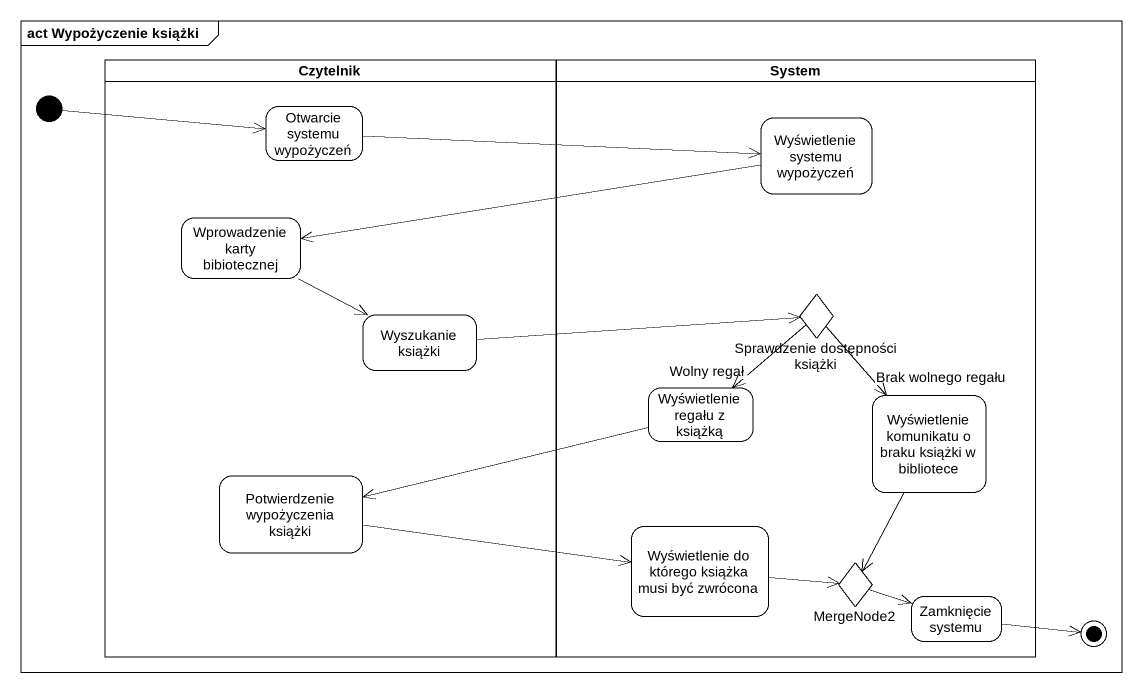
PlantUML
@startuml
mainframe act Wypożyczenie książki
hide empty description
state Czytelnik <<partition>> {
  state "Otwarcie systemu wypożyczeń" as Otwarcie_systemu_wypożyczeń
  state "Wprowadzenie karty bibiotecznej" as Wprowadzenie_karty
  state "Wyszukanie książki" as Wyszukanie_książki
  state "Potwierdzenie wypożyczenia książki" as Potwierdzenie_wypożyczenia
}
state System <<partition>> {
  state "Wyświetlenie systemu wypożyczeń" as Wyświetlenie_systemu
  state "Sprawdzenie dostępności książki" as Sprawdzenie_dostępności <<choice>>
  state "Wyświetlenie regału z książką" as Wyświetlenie_regału_z
  state "Wyświetlenie komunikatu o braku książki w bibliotece" as Wyświetlenie_komunikatu_o
  state "Wyświetlenie do którego książka musi być zwrócona" as Wyświetlenie_do_którego
  state MergeNode2 <<choice>>
  state "Zamknięcie systemu" as Zamknięcie_systemu
}
state initial1 <<start>>
state final1 <<end>>
initial1 -right-> Otwarcie_systemu_wypożyczeń
Otwarcie_systemu_wypożyczeń -right-> Wyświetlenie_systemu
Wyświetlenie_systemu -left-> Wprowadzenie_karty
Wprowadzenie_karty -right-> Wyszukanie_książki
Sprawdzenie_dostępności --> Wyświetlenie_regału_z : Wolny regał
Sprawdzenie_dostępności --> Wyświetlenie_komunikatu_o : Brak wolnego regału
Wyszukanie_książki -right-> Sprawdzenie_dostępności
Wyświetlenie_regału_z -left-> Potwierdzenie_wypożyczenia
Wyświetlenie_komunikatu_o --> MergeNode2
Potwierdzenie_wypożyczenia -right-> Wyświetlenie_do_którego
Wyświetlenie_do_którego -right-> MergeNode2
MergeNode2 -right-> Zamknięcie_systemu
Zamknięcie_systemu -right-> final1
@enduml
